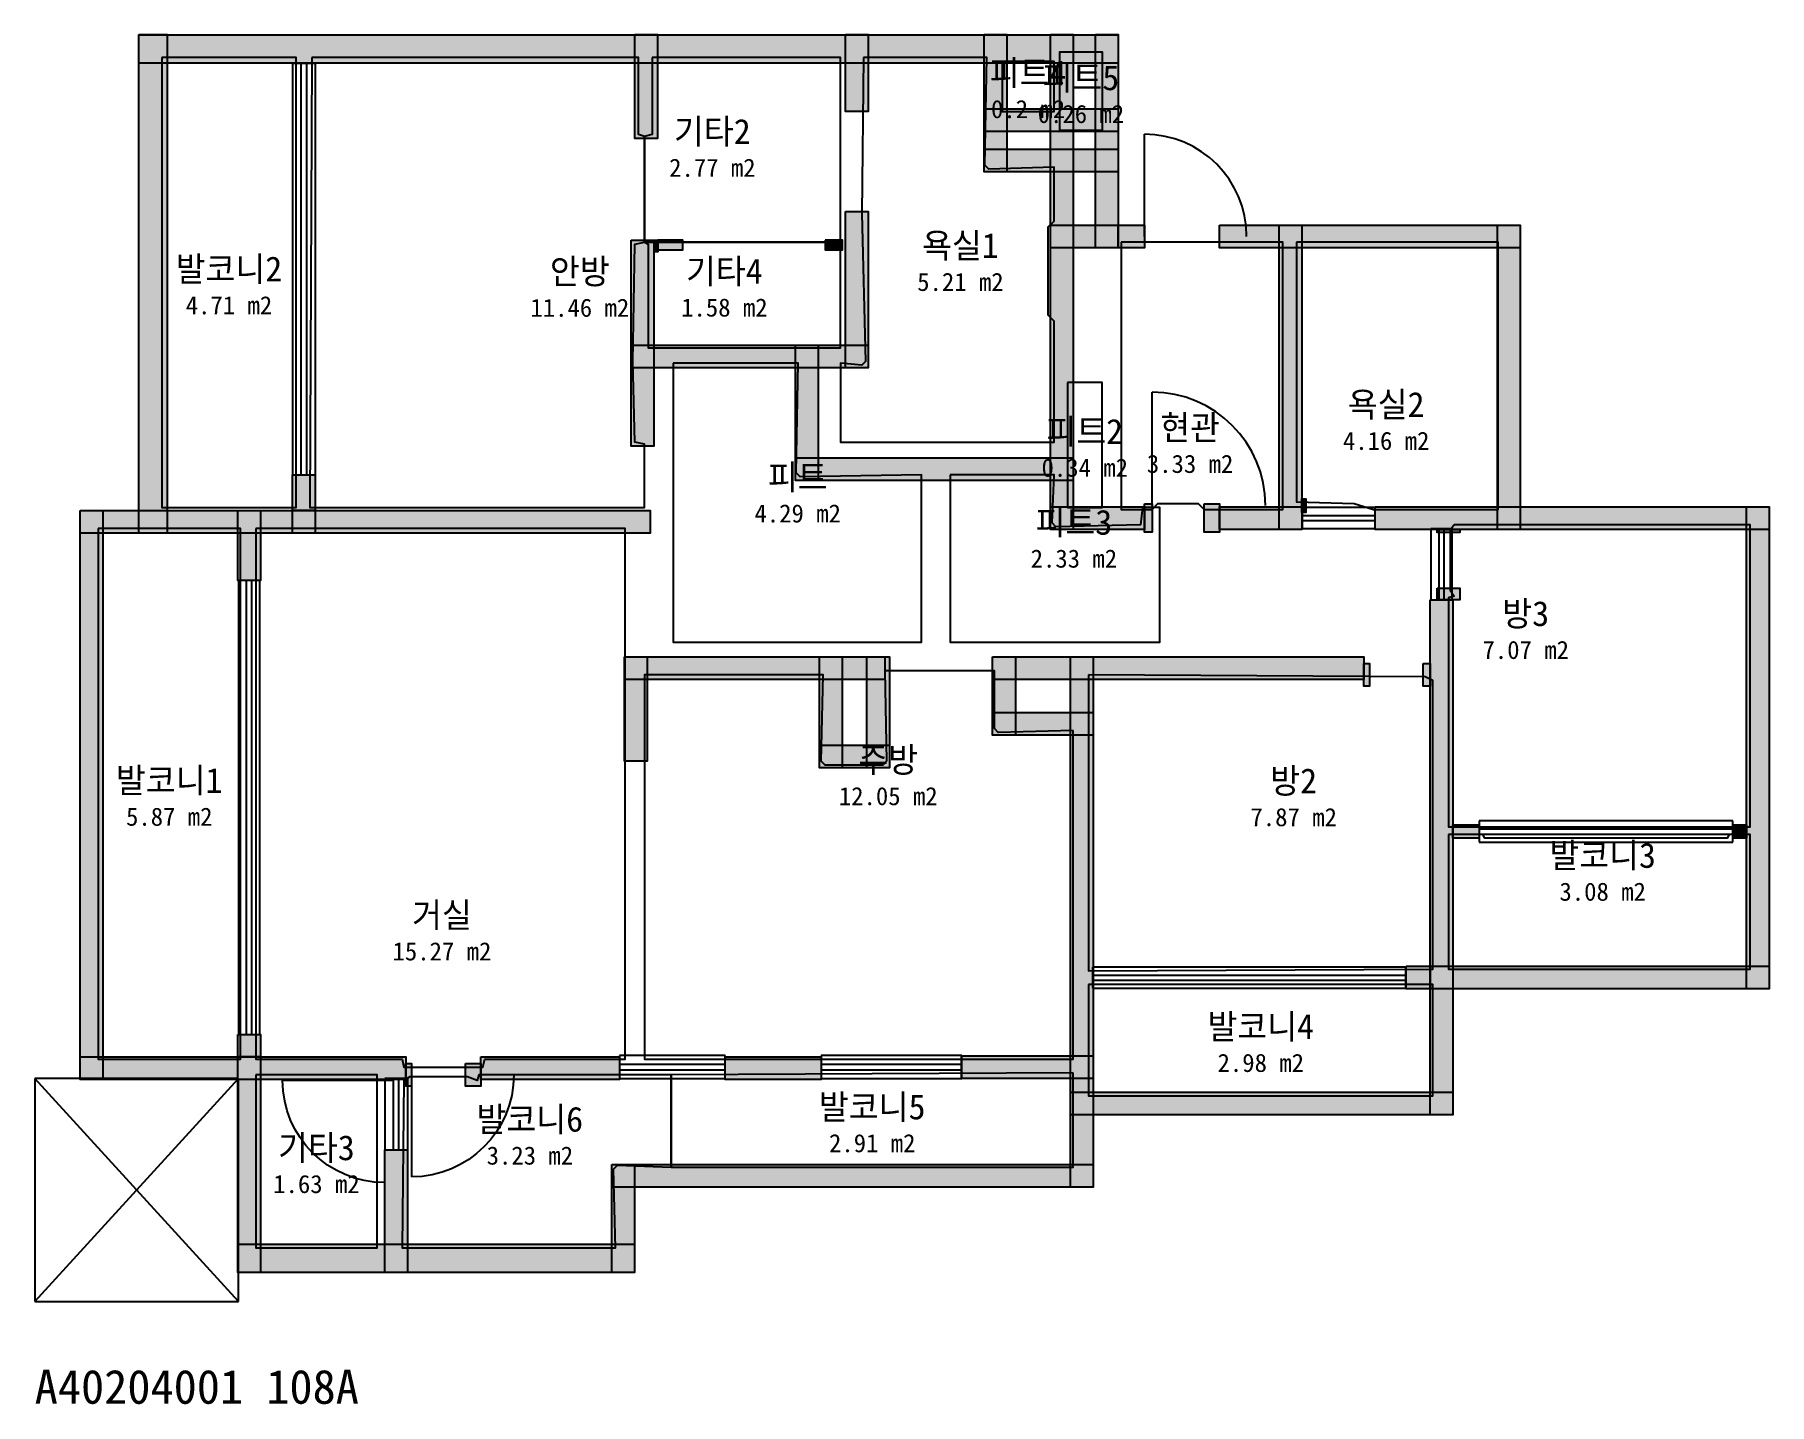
# Model space of a CAD drawing. Header units: millimetres. Extents: x 0 to 15286, y -905 to 11168.
import ezdxf
from ezdxf.enums import TextEntityAlignment as Align

# ---------------------------------------------------------------- set-up
doc = ezdxf.new("R2010")
doc.units = ezdxf.units.MM
for name, color, linetype in [('A-ANNO-TEXT', 7, 'Continuous'), ('A-AREA', 9, 'Continuous'), ('A-AREA-IDEN', 7, 'Continuous'), ('A-DOOR', 4, 'Continuous'), ('A-FLOR-EVTR', 8, 'Continuous'), ('A-GLAZ', 5, 'Continuous'), ('A-WALL-EXTR', 7, 'Continuous'), ('A-WALL-PATT', 8, 'Continuous'), ('A-WALL-PRTN', 8, 'Continuous'), ('A-WALL-STRC', 7, 'Continuous')]:
    doc.layers.add(name, color=color, linetype=linetype)

# ---------------------------------------------------------------- blocks, each defined once
blk = doc.blocks.new('JJ-DOOR-SWING')
blk.add_line((0, 0), (0, 1000))
blk.add_arc((0, 0), 1000, 0, 90)
at = {"flags": 1}
for tag, p in [('WIDTH', (0, -150)), ('TYPE', (0, -250))]:
    blk.add_attdef(tag, p, '', height=80, dxfattribs=at)
blk = doc.blocks.new('JJ-WIN-DOUBLE')
for p, q in [((1000, 500), (0, 500)), ((0, 500), (0, -500)), ((1000, -500), (1000, 500)), ((0, 120), (1000, 120)), ((0, -120), (1000, -120)), ((0, -500), (1000, -500))]:
    blk.add_line(p, q)
at = {"flags": 1}
for tag, p in [('WIDTH', (0, -700)), ('TYPE', (0, -800))]:
    blk.add_attdef(tag, p, '', height=80, dxfattribs=at)
blk = doc.blocks.new('JJ-EVTR')
for p, q in [((1000, 1000), (0, 1000)), ((0, 1000), (0, 0)), ((0, 0), (1000, 1000)), ((1000, 0), (0, 1000)), ((1000, 0), (1000, 1000)), ((0, 0), (1000, 0))]:
    blk.add_line(p, q)

msp = doc.modelspace()

# ---------------------------------------------------------------- linework, layer by layer
at = {"layer": 'A-AREA'}
for points in [[(9034, 10322), (9034, 11017), (9407, 11017), (9407, 10322)], [(1119, 10966), (1119, 7000), (2305, 7000), (2305, 10966)], [(2441, 10966), (2424, 7000), (5373, 7000), (5373, 7559), (5288, 7576), (5271, 8288), (5288, 9322), (5373, 9339), (5373, 10271), (5322, 10288), (5322, 10966)], [(5441, 10966), (5441, 10288), (5373, 10271), (5373, 9339), (7102, 9339), (7102, 10966)], [(7305, 10966), (7288, 9593), (7322, 8288), (7288, 8254), (7102, 8271), (7102, 7576), (8983, 7576), (8983, 8644), (8932, 8695), (8932, 9475), (8983, 9525), (8983, 10000), (8407, 9983), (8373, 10017), (8390, 10966)], [(8525, 10932), (8525, 10492), (8983, 10492), (8983, 10932)], [(5373, 9339), (5407, 9322), (5407, 8407), (7102, 8407), (7102, 9339)], [(9576, 9339), (9576, 6983), (9847, 6983), (9898, 7034), (10254, 7034), (10305, 6983), (11000, 6983), (11000, 9339)], [(11119, 9339), (11119, 7051), (11627, 7034), (11797, 6983), (12898, 6983), (12898, 9339)], [(5627, 8271), (5627, 5814), (7814, 5814), (7814, 7288), (6746, 7271), (6712, 7305), (6729, 8271)], [(9102, 8102), (9102, 7000), (9407, 7000), (9407, 8102)], [(8068, 7288), (8068, 5814), (9915, 5814), (9915, 7000), (9763, 7000), (9746, 6847), (9000, 6831), (8966, 6864), (8983, 7288)], [(559, 6814), (559, 2136), (1814, 2136), (1814, 6814)], [(1949, 6814), (1949, 2136), (3237, 2136), (3254, 2068), (3949, 2068), (3966, 2136), (5203, 2136), (5203, 6814)], [(12508, 6847), (12475, 6797), (12475, 6271), (12508, 6220), (12458, 6203), (12458, 4186), (15119, 4186), (15119, 6847)], [(9153, 5034), (8492, 5017), (8458, 5051), (8458, 5559), (7492, 5559), (7508, 4763), (7475, 4729), (6966, 4729), (6932, 4763), (6949, 5525), (5373, 5525), (5373, 2136), (9153, 2136)], [(9288, 5525), (9288, 2915), (12322, 2932), (12322, 5475), (12254, 5508)], [(12458, 4119), (12458, 2932), (15119, 2932), (15119, 4119), (14932, 4119), (14915, 4085), (12780, 4085), (12763, 4119)], [(9288, 2797), (9288, 1814), (12322, 1814), (12322, 2797)], [(1949, 2000), (1949, 475), (3017, 475), (3017, 2000)], [(3254, 1949), (3237, 475), (5119, 475), (5102, 1169), (5136, 1203), (5610, 1186), (5610, 2000), (3915, 2000), (3898, 1949), (3814, 1983), (3305, 1983)], [(9153, 2017), (5610, 2000), (5610, 1186), (9153, 1186)]]:
    msp.add_lwpolyline(points, close=True, dxfattribs=at)
at = {"layer": 'A-WALL-EXTR'}
for points in [[(917, 11168), (1167, 11168), (1167, 6773), (917, 6773)], [(917, 11167), (9549, 11167), (9549, 10917), (917, 10917)], [(5458, 9356), (5492, 9356), (5492, 9254), (5458, 9254)], [(5492, 9356), (5492, 9271), (5712, 9271), (5712, 9356)], [(6966, 9356), (6966, 9271), (7119, 9271), (7119, 9356)], [(9780, 7032), (9847, 7032), (9847, 6782), (9780, 6782)], [(10305, 7032), (10441, 7032), (10441, 6782), (10305, 6782)], [(1790, 506), (5286, 506), (5286, 256), (1790, 256)]]:
    msp.add_lwpolyline(points, close=True, dxfattribs=at)
at = {"layer": 'A-WALL-PATT', "color": 8}
for points in [[(917, 11168), (1167, 11168), (917, 6773), (1167, 6773)], [(917, 11167), (9549, 11167), (917, 10917), (9549, 10917)], [(5290, 11168), (5490, 11168), (5290, 10254), (5490, 10254)], [(7146, 11168), (7346, 11168), (7146, 10492), (7346, 10492)], [(8366, 11168), (8566, 11168), (8366, 9959), (8566, 9959)], [(8951, 11168), (9151, 11168), (8951, 6807), (9151, 6807)], [(9349, 11168), (9549, 11168), (9349, 9290), (9549, 9290)], [(8366, 10515), (9549, 10515), (8366, 10315), (9549, 10315)], [(8366, 10159), (9549, 10159), (8366, 9959), (9549, 9959)], [(7146, 9610), (7346, 9610), (7146, 8231), (7346, 8231)], [(8951, 9490), (9780, 9490), (8951, 9290), (9780, 9290)], [(9549, 9490), (9780, 9490), (9549, 9290), (9780, 9290)], [(10441, 9490), (13092, 9490), (10441, 9290), (13092, 9290)], [(10968, 9490), (11168, 9490), (10968, 6807), (11168, 6807)], [(12892, 9490), (13092, 9490), (12892, 6807), (13092, 6807)], [(5256, 9356), (5456, 9356), (5256, 7542), (5456, 7542)], [(5458, 9356), (5458, 9254), (5492, 9254)], [(5492, 9254), (5492, 9356), (5458, 9356)], [(5712, 9356), (5492, 9356), (5492, 9271)], [(5492, 9271), (5712, 9271), (5712, 9356)], [(7119, 9356), (6966, 9356), (6966, 9271)], [(6966, 9271), (7119, 9271), (7119, 9356)], [(5256, 8431), (7346, 8431), (5256, 8231), (7346, 8231)], [(6705, 8431), (6905, 8431), (6705, 7239), (6905, 7239)], [(6705, 7439), (9151, 7439), (6705, 7239), (9151, 7239)], [(2273, 7288), (2473, 7288), (2273, 6773), (2473, 6773)], [(2273, 7288), (2473, 7288), (2273, 6973), (2473, 6973)], [(9780, 7032), (9847, 7032), (9780, 6782), (9847, 6782)], [(10305, 7032), (10441, 7032), (10305, 6782), (10441, 6782)], [(11168, 7077), (11203, 7077), (11168, 6957), (11203, 6957)], [(400, 6973), (5424, 6973), (400, 6773), (5424, 6773)], [(400, 6973), (600, 6973), (400, 1959), (600, 1959)], [(1790, 6973), (1990, 6973), (1790, 6356), (1990, 6356)], [(8951, 7007), (9780, 7007), (8951, 6807), (9780, 6807)], [(10441, 7007), (11168, 7007), (10441, 6807), (11168, 6807)], [(11814, 7007), (15286, 7007), (11814, 6807), (15286, 6807)], [(15086, 7007), (15286, 7007), (15086, 2756), (15286, 2756)], [(12358, 6807), (12558, 6807), (12358, 6780), (12558, 6780)], [(12358, 6288), (12558, 6288), (12358, 6186), (12558, 6186)], [(12298, 6186), (12498, 6186), (12298, 1646), (12498, 1646)], [(5197, 5685), (7492, 5685), (5197, 5485), (7492, 5485)], [(5197, 5685), (5397, 5685), (5197, 4763), (5397, 4763)], [(6917, 5685), (7117, 5685), (6917, 4705), (7117, 4705)], [(7332, 5685), (7532, 5685), (7332, 4705), (7532, 4705)], [(8442, 5685), (11712, 5685), (8442, 5485), (11712, 5485)], [(8442, 5685), (8642, 5685), (8442, 4993), (8642, 4993)], [(9129, 5685), (9329, 5685), (9129, 1010), (9329, 1010)], [(11712, 5625), (11763, 5625), (11712, 5425), (11763, 5425)], [(12237, 5625), (12298, 5625), (12237, 5425), (12298, 5425)], [(8442, 5193), (9329, 5193), (8442, 4993), (9329, 4993)], [(6917, 4905), (7532, 4905), (6917, 4705), (7532, 4705)], [(12498, 4204), (12729, 4204), (12498, 4084), (12729, 4084)], [(14966, 4204), (15086, 4204), (14966, 4084), (15086, 4084)], [(12085, 2956), (15286, 2956), (12085, 2756), (15286, 2756)], [(12085, 2956), (12298, 2956), (12085, 2756), (12298, 2756)], [(1790, 2356), (1990, 2356), (1790, 256), (1990, 256)], [(1790, 2356), (1990, 2356), (1790, 2159), (1990, 2159)], [(400, 2159), (3271, 2159), (400, 1959), (3271, 1959)], [(3932, 2159), (5153, 2159), (3932, 1959), (5153, 1959)], [(6085, 2159), (6932, 2159), (6085, 1959), (6932, 1959)], [(8169, 2168), (9329, 2168), (8169, 1968), (9329, 1968)], [(3271, 2100), (3322, 2100), (3271, 1900), (3322, 1900)], [(3797, 2100), (3932, 2100), (3797, 1900), (3932, 1900)], [(3025, 1959), (3145, 1959), (3025, 1949), (3145, 1949)], [(9129, 1846), (12498, 1846), (9129, 1646), (12498, 1646)], [(3086, 1339), (3286, 1339), (3086, 256), (3286, 256)], [(5086, 1210), (9329, 1210), (5086, 1010), (9329, 1010)], [(5086, 1210), (5286, 1210), (5086, 256), (5286, 256)], [(1790, 506), (5286, 506), (1790, 256), (5286, 256)]]:
    msp.add_solid(points, dxfattribs=at)
at = {"layer": 'A-WALL-PRTN'}
for points in [[(11168, 7077), (11203, 7077), (11203, 6957), (11168, 6957)], [(12498, 4204), (12729, 4204), (12729, 4084), (12498, 4084)], [(14966, 4204), (15086, 4204), (15086, 4084), (14966, 4084)], [(3025, 1959), (3145, 1959), (3145, 1949), (3025, 1949)]]:
    msp.add_lwpolyline(points, close=True, dxfattribs=at)
at = {"layer": 'A-WALL-STRC'}
for points in [[(5290, 11168), (5490, 11168), (5490, 10254), (5290, 10254)], [(7146, 11168), (7346, 11168), (7346, 10492), (7146, 10492)], [(8366, 11168), (8566, 11168), (8566, 9959), (8366, 9959)], [(8951, 11168), (9151, 11168), (9151, 6807), (8951, 6807)], [(9349, 11168), (9549, 11168), (9549, 9290), (9349, 9290)], [(8366, 10515), (9549, 10515), (9549, 10315), (8366, 10315)], [(8366, 10159), (9549, 10159), (9549, 9959), (8366, 9959)], [(7146, 9610), (7346, 9610), (7346, 8231), (7146, 8231)], [(8951, 9490), (9780, 9490), (9780, 9290), (8951, 9290)], [(9549, 9490), (9780, 9490), (9780, 9290), (9549, 9290)], [(10441, 9490), (13092, 9490), (13092, 9290), (10441, 9290)], [(10968, 9490), (11168, 9490), (11168, 6807), (10968, 6807)], [(12892, 9490), (13092, 9490), (13092, 6807), (12892, 6807)], [(5256, 9356), (5456, 9356), (5456, 7542), (5256, 7542)], [(5256, 8431), (7346, 8431), (7346, 8231), (5256, 8231)], [(6705, 8431), (6905, 8431), (6905, 7239), (6705, 7239)], [(6705, 7439), (9151, 7439), (9151, 7239), (6705, 7239)], [(2273, 7288), (2473, 7288), (2473, 6773), (2273, 6773)], [(2273, 7288), (2473, 7288), (2473, 6973), (2273, 6973)], [(400, 6973), (5424, 6973), (5424, 6773), (400, 6773)], [(400, 6973), (600, 6973), (600, 1959), (400, 1959)], [(1790, 6973), (1990, 6973), (1990, 6356), (1790, 6356)], [(8951, 7007), (9780, 7007), (9780, 6807), (8951, 6807)], [(10441, 7007), (11168, 7007), (11168, 6807), (10441, 6807)], [(11814, 7007), (15286, 7007), (15286, 6807), (11814, 6807)], [(15086, 7007), (15286, 7007), (15286, 2756), (15086, 2756)], [(12358, 6807), (12558, 6807), (12558, 6780), (12358, 6780)], [(12358, 6288), (12558, 6288), (12558, 6186), (12358, 6186)], [(12298, 6186), (12498, 6186), (12498, 1646), (12298, 1646)], [(5197, 5685), (7492, 5685), (7492, 5485), (5197, 5485)], [(5197, 5685), (5397, 5685), (5397, 4763), (5197, 4763)], [(6917, 5685), (7117, 5685), (7117, 4705), (6917, 4705)], [(7332, 5685), (7532, 5685), (7532, 4705), (7332, 4705)], [(8442, 5685), (11712, 5685), (11712, 5485), (8442, 5485)], [(8442, 5685), (8642, 5685), (8642, 4993), (8442, 4993)], [(9129, 5685), (9329, 5685), (9329, 1010), (9129, 1010)], [(11712, 5625), (11763, 5625), (11763, 5425), (11712, 5425)], [(12237, 5625), (12298, 5625), (12298, 5425), (12237, 5425)], [(8442, 5193), (9329, 5193), (9329, 4993), (8442, 4993)], [(6917, 4905), (7532, 4905), (7532, 4705), (6917, 4705)], [(12085, 2956), (15286, 2956), (15286, 2756), (12085, 2756)], [(12085, 2956), (12298, 2956), (12298, 2756), (12085, 2756)], [(1790, 2356), (1990, 2356), (1990, 256), (1790, 256)], [(1790, 2356), (1990, 2356), (1990, 2159), (1790, 2159)], [(400, 2159), (3271, 2159), (3271, 1959), (400, 1959)], [(3932, 2159), (5153, 2159), (5153, 1959), (3932, 1959)], [(6085, 2159), (6932, 2159), (6932, 1959), (6085, 1959)], [(8169, 2168), (9329, 2168), (9329, 1968), (8169, 1968)], [(3271, 2100), (3322, 2100), (3322, 1900), (3271, 1900)], [(3797, 2100), (3932, 2100), (3932, 1900), (3797, 1900)], [(9129, 1846), (12498, 1846), (12498, 1646), (9129, 1646)], [(3086, 1339), (3286, 1339), (3286, 256), (3086, 256)], [(5086, 1210), (9329, 1210), (9329, 1010), (5086, 1010)], [(5086, 1210), (5286, 1210), (5286, 256), (5086, 256)]]:
    msp.add_lwpolyline(points, close=True, dxfattribs=at)

# ---------------------------------------------------------------- block references
at = {"layer": 'A-DOOR', "xscale": 0.9}
for p, yscale in [((9780, 9390), 0.9), ((3322, 2000), -0.9)]:
    msp.add_blockref('JJ-DOOR-SWING', p, dxfattribs=dict(at, yscale=yscale))
at = {"layer": 'A-DOOR'}
msp.add_blockref('JJ-DOOR-SWING', (9847, 7017), dxfattribs=at)
at = {"layer": 'A-DOOR', "xscale": 0.9, "yscale": -0.9, "rotation": -90}
msp.add_blockref('JJ-DOOR-SWING', (3085, 1949), dxfattribs=at)
at = {"layer": 'A-FLOR-EVTR', "xscale": 1.796610169491526, "yscale": 1.966101694915254}
msp.add_blockref('JJ-EVTR', (0, 0), dxfattribs=at)
at = {"layer": 'A-GLAZ', "rotation": 90}
for p, xscale, yscale in [((2373, 7288), 3.627118644067797, 0.2033898305084746), ((12398, 6186), 0.6271186440677966, 0.1864406779661017), ((1890, 2356), 4, 0.1864406779661017), ((3186, 1339), 0.6271186440677966, 0.2033898305084746), ((3186, 1339), 0.6271186440677966, 0.2033898305084746)]:
    msp.add_blockref('JJ-WIN-DOUBLE', p, dxfattribs=dict(at, xscale=xscale, yscale=yscale))
at = {"layer": 'A-GLAZ'}
for p, xscale, yscale in [((11169, 6907), 0.6440677966101702, 0.1864406779661017), ((12729, 4144), 2.237288135593221, 0.1864406779661017), ((9322, 2856), 2.762711864406779, 0.1864406779661017), ((5153, 2068), 0.9322033898305081, 0.2033898305084746), ((6932, 2068), 1.23728813559322, 0.2033898305084746)]:
    msp.add_blockref('JJ-WIN-DOUBLE', p, dxfattribs=dict(at, xscale=xscale, yscale=yscale))

# ---------------------------------------------------------------- texts
at = {"layer": 'A-ANNO-TEXT'}
msp.add_text('A40204001 108A', height=300, dxfattribs=at).set_placement((0, -900))
at = {"layer": 'A-AREA-IDEN'}
for s, height, p in [('피트4', 220, (8754, 10832)), ('피트5', 220, (9220, 10789)), ('0.2 m2', 160, (8754, 10512)), ('0.26 m2', 160, (9220, 10469)), ('기타2', 220, (5972, 10315)), ('2.77 m2', 160, (5972, 9995)), ('욕실1', 220, (8158, 9309)), ('발코니2', 220, (1712, 9103)), ('안방', 220, (4804, 9081)), ('기타4', 220, (6078, 9083)), ('5.21 m2', 160, (8158, 8989)), ('4.71 m2', 160, (1712, 8783)), ('11.46 m2', 160, (4804, 8761)), ('1.58 m2', 160, (6078, 8763)), ('욕실2', 220, (11910, 7908)), ('피트2', 220, (9254, 7671)), ('현관', 220, (10182, 7705)), ('4.16 m2', 160, (11910, 7588)), ('피트', 220, (6724, 7268)), ('0.34 m2', 160, (9254, 7351)), ('3.33 m2', 160, (10182, 7385)), ('4.29 m2', 160, (6724, 6948)), ('피트3', 220, (9158, 6870)), ('2.33 m2', 160, (9158, 6550)), ('방3', 220, (13140, 6065)), ('7.07 m2', 160, (13140, 5745)), ('주방', 220, (7522, 4776)), ('발코니1', 220, (1186, 4595)), ('방2', 220, (11095, 4591)), ('12.05 m2', 160, (7522, 4456)), ('5.87 m2', 160, (1186, 4275)), ('7.87 m2', 160, (11095, 4271)), ('발코니3', 220, (13818, 3934)), ('3.08 m2', 160, (13818, 3614)), ('거실', 220, (3589, 3408)), ('15.27 m2', 160, (3589, 3088)), ('발코니4', 220, (10805, 2425)), ('2.98 m2', 160, (10805, 2105)), ('발코니5', 220, (7381, 1717)), ('발코니6', 220, (4364, 1608)), ('기타3', 220, (2483, 1357)), ('2.91 m2', 160, (7381, 1397)), ('3.23 m2', 160, (4364, 1288)), ('1.63 m2', 160, (2483, 1037))]:
    msp.add_text(s, height=height, dxfattribs=at).set_placement(p, align=Align.MIDDLE_CENTER)

doc.saveas('drawing.dxf')
